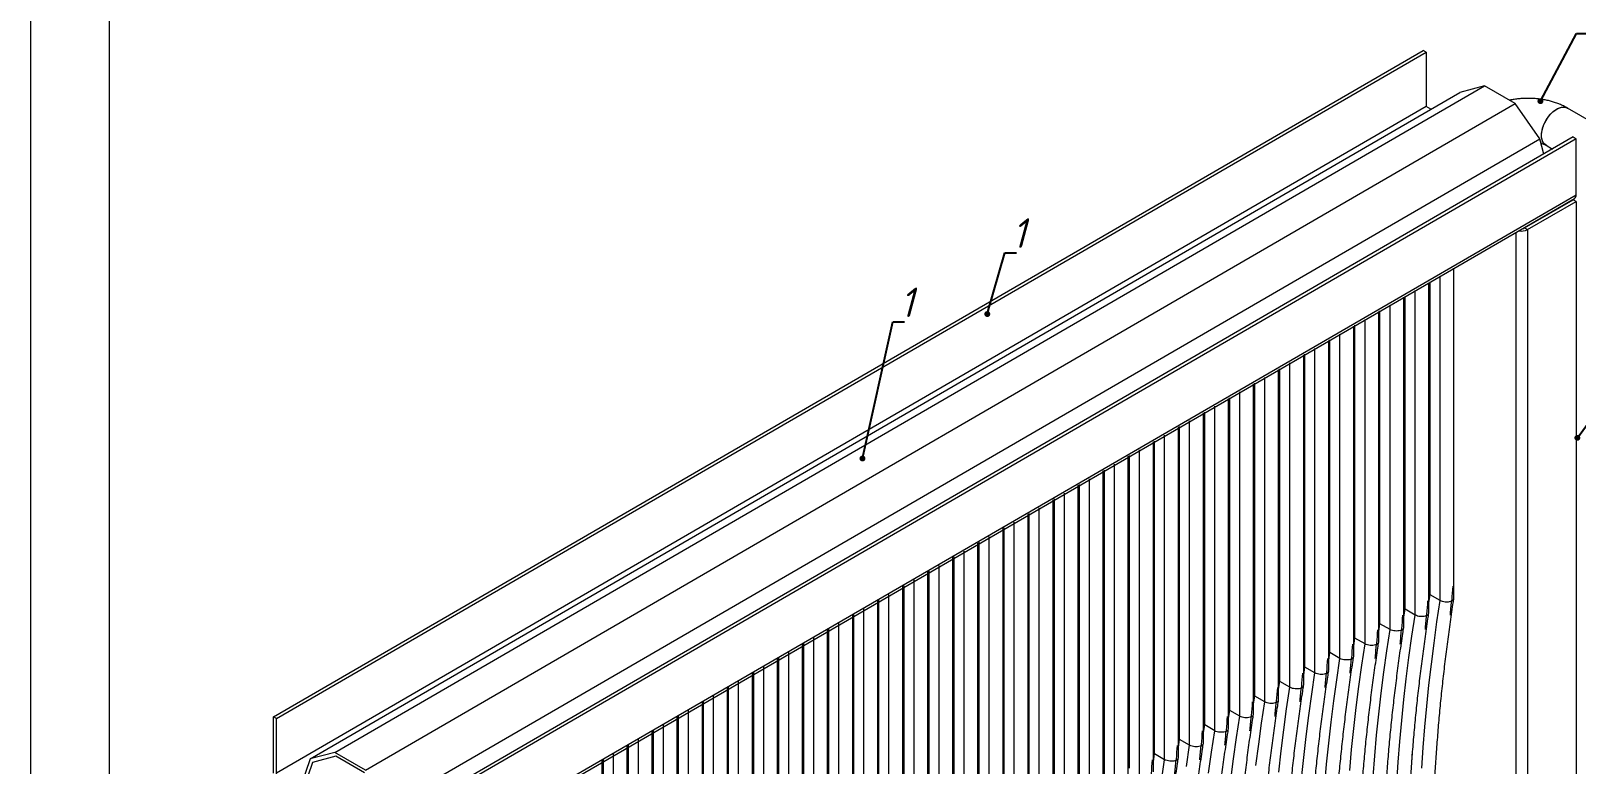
# Model space of a CAD drawing. Header units: millimetres. Extents: x 18217 to 37054, y 415 to 7180.
# Drawn here: x 18217 to 20048, y 3988 to 4857 of the extents above; entities that cross this region are included whole.
import ezdxf

# ---------------------------------------------------------------- set-up
doc = ezdxf.new("R2010")
doc.units = ezdxf.units.MM
doc.styles.add('GENISO', font='geniso.shx', dxfattribs={"oblique": 15})
doc.dimstyles.new('Scale 1B8', dxfattribs={"dimscale": 14, "dimtxt": 2.5, "dimasz": 2.5, "dimexe": 1, "dimexo": 1, "dimgap": 0.8, "dimtad": 1, "dimdec": 0, "dimlfac": 0.125, "dimzin": 0, "dimtxsty": 'GENISO', "dimcen": 2.5, "dimclrd": 1, "dimclre": 1, "dimclrt": 256, "dimadec": 0, "dimazin": 0, "dimtfac": 1, "dimtdec": 0, "dimtmove": 0, "dimatfit": 3, "dimfxl": 1, "dimtzin": 0, "dimlwd": -1, "dimlwe": -1, "dimarcsym": 0})

# ---------------------------------------------------------------- blocks, each defined once
blk = doc.blocks.new('sdasdasdasdas')
at = {"linetype": 'ByBlock', "lineweight": 9}
for p, q in [((19375.1, 3240.5), (20510.9, 3898.7)), ((19377.9, 3238.9), (20513.7, 3897.1)), ((20513.7, 3897.1), (20510.9, 3898.7)), ((20513.7, 3897.1), (20513.7, 3843.2)), ((19435.7, 3205.4), (20571.5, 3863.6)), ((20571.5, 3863.6), (20547.1, 3857.2)), ((20601.8, 3846.1), (20571.5, 3863.6)), ((19411.2, 3199), (20547.1, 3857.2)), ((20513.7, 3843.2), (19377.9, 3185)), ((19465.9, 3187.9), (20601.8, 3846.1)), ((20518.3, 3840.6), (20513.7, 3843.2)), ((20626.2, 3811.5), (20601.8, 3846.1)), ((20707.9, 3810.3), (20653.4, 3841.8)), ((19490.4, 3153.3), (20626.2, 3811.5)), ((20659.1, 3813.2), (19523.3, 3155)), ((20662, 3811.5), (19526.1, 3153.3)), ((20629.9, 3796.3), (20626.2, 3811.5)), ((20632.2, 3805.1), (20638.6, 3801.3)), ((20659.1, 3813.2), (20662, 3811.5)), ((20662, 3756), (20662, 3811.5)), ((19526.1, 3097.8), (20662, 3756)), ((19524.5, 3094.1), (20660.3, 3752.3)), ((20611, 3723.4), (20659.1, 3751.1)), ((20613.9, 3721.7), (20662, 3749.5)), ((20662, 3749.5), (20659.1, 3751.1)), ((20662, 3749.5), (20662, 2524.7)), ((20602.6, 2496.9), (20602.6, 3719)), ((20611, 3723.4), (20613.9, 3721.7)), ((20613.9, 3721.7), (20613.9, 2496.9)), ((20541.3, 3357.6), (20541.3, 3683.6)), ((20516.5, 3343.3), (20516.5, 3669.3)), ((20517.7, 3361.1), (20517.7, 3670)), ((20527.6, 3355.4), (20527.6, 3675.7)), ((20491.8, 3329), (20491.8, 3655.1)), ((20493, 3346.8), (20493, 3655.7)), ((20502.9, 3341.1), (20502.9, 3661.5)), ((20467, 3314.7), (20467, 3640.8)), ((20468.2, 3332.5), (20468.2, 3641.5)), ((20478.1, 3326.8), (20478.1, 3647.2)), ((20428.6, 3298.3), (20428.6, 3618.6)), ((20442.3, 3300.4), (20442.3, 3626.5)), ((20443.5, 3318.3), (20443.5, 3627.2)), ((20453.4, 3312.5), (20453.4, 3632.9)), ((20403.9, 3284), (20403.9, 3604.3)), ((20417.5, 3286.2), (20417.5, 3612.2)), ((20418.7, 3304), (20418.7, 3612.9)), ((20379.1, 3269.7), (20379.1, 3590)), ((20392.8, 3271.9), (20392.8, 3597.9)), ((20394, 3289.7), (20394, 3598.6)), ((20354.4, 3255.4), (20354.4, 3575.7)), ((20368, 3257.6), (20368, 3583.6)), ((20369.2, 3275.4), (20369.2, 3584.3)), ((20329.6, 3241.1), (20329.6, 3561.4)), ((20343.3, 3243.3), (20343.3, 3569.3)), ((20344.5, 3261.1), (20344.5, 3570)), ((20304.9, 3226.8), (20304.9, 3547.2)), ((20318.5, 3229), (20318.5, 3555)), ((20319.7, 3246.8), (20319.7, 3555.7)), ((20269, 3200.4), (20269, 3526.5)), ((20270.2, 3218.2), (20270.2, 3527.2)), ((20280.1, 3212.5), (20280.1, 3532.9)), ((20293.8, 3214.7), (20293.8, 3540.8)), ((20295, 3232.5), (20295, 3541.4)), ((20244.3, 3186.1), (20244.3, 3512.2)), ((20245.5, 3204), (20245.5, 3512.9)), ((20255.4, 3198.2), (20255.4, 3518.6)), ((20219.5, 3171.9), (20219.5, 3497.9)), ((20220.7, 3189.7), (20220.7, 3498.6)), ((20230.6, 3184), (20230.6, 3504.3)), ((20194.8, 3157.6), (20194.8, 3483.6)), ((20196, 3175.4), (20196, 3484.3)), ((20205.9, 3169.7), (20205.9, 3490)), ((20170, 3143.3), (20170, 3469.3)), ((20171.2, 3161.1), (20171.2, 3470)), ((20181.1, 3155.4), (20181.1, 3475.7)), ((20145.3, 3129), (20145.3, 3455)), ((20146.5, 3146.8), (20146.5, 3455.7)), ((20156.4, 3141.1), (20156.4, 3461.4)), ((20120.5, 3114.7), (20120.5, 3440.7)), ((20121.7, 3132.5), (20121.7, 3441.4)), ((20131.6, 3126.8), (20131.6, 3447.1)), ((20095.8, 3100.4), (20095.8, 3426.5)), ((20097, 3118.2), (20097, 3427.1)), ((20106.9, 3112.5), (20106.9, 3432.9)), ((20057.4, 3083.9), (20057.4, 3404.3)), ((20071, 3086.1), (20071, 3412.2)), ((20072.2, 3103.9), (20072.2, 3412.9)), ((20082.1, 3098.2), (20082.1, 3418.6)), ((20032.6, 3069.7), (20032.6, 3390)), ((20046.3, 3071.8), (20046.3, 3397.9)), ((20047.5, 3089.7), (20047.5, 3398.6)), ((20007.9, 3055.4), (20007.9, 3375.7)), ((20021.5, 3057.6), (20021.5, 3383.6)), ((20022.7, 3075.4), (20022.7, 3384.3)), ((19983.1, 3041.1), (19983.1, 3361.4)), ((19996.8, 3043.3), (19996.8, 3369.3)), ((19998, 3061.1), (19998, 3370)), ((20517.7, 3361.1), (20516.5, 3362.1)), ((20516.5, 3353.3), (20517.7, 3361.1)), ((20527.6, 3355.4), (20517.7, 3361.1)), ((19958.4, 3026.8), (19958.4, 3347.1)), ((19972, 3029), (19972, 3355)), ((19973.2, 3046.8), (19973.2, 3355.7)), ((20493, 3346.8), (20491.8, 3347.8)), ((20491.8, 3339), (20493, 3346.8)), ((20502.9, 3341.1), (20493, 3346.8)), ((19933.6, 3012.5), (19933.6, 3332.9)), ((19947.3, 3014.7), (19947.3, 3340.7)), ((19948.5, 3032.5), (19948.5, 3341.4)), ((20468.2, 3332.5), (20467, 3333.5)), ((20467, 3324.7), (20468.2, 3332.5)), ((20478.1, 3326.8), (20468.2, 3332.5)), ((19899, 3003.9), (19899, 3312.8)), ((19908.9, 2998.2), (19908.9, 3318.6)), ((19922.5, 3000.4), (19922.5, 3326.4)), ((19923.7, 3018.2), (19923.7, 3327.1)), ((20443.5, 3318.3), (20442.3, 3319.2)), ((20442.3, 3310.4), (20443.5, 3318.3)), ((20453.4, 3312.5), (20443.5, 3318.3)), ((19873, 2971.8), (19873, 3297.9)), ((19874.2, 2989.7), (19874.2, 3298.6)), ((19884.1, 2983.9), (19884.1, 3304.3)), ((19897.8, 2986.1), (19897.8, 3312.2)), ((20418.7, 3304), (20417.5, 3304.9)), ((20417.5, 3296.1), (20418.7, 3304)), ((20428.6, 3298.3), (20418.7, 3304)), ((19848.3, 2957.6), (19848.3, 3283.6)), ((19849.5, 2975.4), (19849.5, 3284.3)), ((19859.4, 2969.6), (19859.4, 3290)), ((20394, 3289.7), (20392.8, 3290.6)), ((20392.8, 3281.8), (20394, 3289.7)), ((20403.9, 3284), (20394, 3289.7)), ((19823.5, 2943.3), (19823.5, 3269.3)), ((19824.7, 2961.1), (19824.7, 3270)), ((19834.6, 2955.4), (19834.6, 3275.7)), ((20369.2, 3275.4), (20368, 3276.3)), ((20368, 3267.6), (20369.2, 3275.4)), ((20379.1, 3269.7), (20369.2, 3275.4)), ((19798.8, 2929), (19798.8, 3255)), ((19800, 2946.8), (19800, 3255.7)), ((19809.9, 2941.1), (19809.9, 3261.4)), ((20344.5, 3261.1), (20343.3, 3262)), ((20343.3, 3253.3), (20344.5, 3261.1)), ((20354.4, 3255.4), (20344.5, 3261.1)), ((19377.9, 3238.9), (19375.1, 3240.5)), ((19375.1, 3185), (19375.1, 3240.5)), ((19377.9, 3183.4), (19377.9, 3238.9)), ((19774, 2914.7), (19774, 3240.7)), ((19775.2, 2932.5), (19775.2, 3241.4)), ((19785.1, 2926.8), (19785.1, 3247.1)), ((20319.7, 3246.8), (20318.5, 3247.8)), ((20318.5, 3239), (20319.7, 3246.8)), ((20329.6, 3241.1), (20319.7, 3246.8)), ((19749.3, 2900.4), (19749.3, 3226.4)), ((19750.5, 2918.2), (19750.5, 3227.1)), ((19760.4, 2912.5), (19760.4, 3232.8)), ((20295, 3232.5), (20293.8, 3233.5)), ((20293.8, 3224.7), (20295, 3232.5)), ((20304.9, 3226.8), (20295, 3232.5)), ((19724.6, 2886.1), (19724.6, 3212.1)), ((19725.7, 2903.9), (19725.7, 3212.8)), ((19735.6, 2898.2), (19735.6, 3218.6)), ((20270.2, 3218.2), (20269, 3219.2)), ((20269, 3210.4), (20270.2, 3218.2)), ((20280.1, 3212.5), (20270.2, 3218.2)), ((19411.2, 3199), (19402.2, 3172)), ((19413.6, 3195.6), (19404.8, 3169.5)), ((19435.7, 3205.4), (19411.2, 3199)), ((19436.6, 3201.6), (19413.6, 3195.6)), ((19465.9, 3187.9), (19435.7, 3205.4)), ((19465, 3185.2), (19436.6, 3201.6)), ((19699.8, 2871.8), (19699.8, 3197.9)), ((19701, 2889.6), (19701, 3198.6)), ((19710.9, 2883.9), (19710.9, 3204.3)), ((20245.5, 3204), (20244.3, 3204.9)), ((20244.3, 3196.1), (20245.5, 3204)), ((20255.4, 3198.2), (20245.5, 3204))]:
    blk.add_line(p, q, dxfattribs=at)
at = {"linetype": 'ByBlock', "lineweight": 9, "flags": 128}
for points in [[(20632.2, 3805.1), (20631.6, 3805.4), (20630.4, 3806.5), (20629.4, 3807.9), (20628.7, 3809.5), (20628.1, 3811.4), (20627.8, 3813.5), (20627.8, 3815.7), (20628.1, 3818.1), (20628.6, 3820.6), (20629.3, 3823.1), (20630.2, 3825.6), (20631.4, 3828.1), (20632.8, 3830.5), (20634.3, 3832.8), (20636, 3834.9), (20637.8, 3836.9), (20639.7, 3838.6), (20641.7, 3840), (20643.6, 3841.2), (20645.6, 3842), (20647.5, 3842.6), (20649.3, 3842.8), (20651, 3842.6)], [(20627.8, 3814.8), (20627.9, 3817.1), (20628.3, 3819.5), (20628.9, 3822), (20629.8, 3824.6), (20630.9, 3827.1), (20632.2, 3829.5), (20633.7, 3831.9), (20635.3, 3834.1), (20637.1, 3836.1), (20638.9, 3837.9), (20640.8, 3839.4), (20642.8, 3840.7), (20644.8, 3841.7), (20646.7, 3842.4), (20648.5, 3842.7), (20650.3, 3842.7), (20651.9, 3842.4), (20653.4, 3841.8)], [(20651, 3842.6), (20652.6, 3842.2), (20653.4, 3841.8)], [(20632.2, 3805), (20632.2, 3805.1), (20630.9, 3806), (20629.8, 3807.3), (20628.9, 3808.8), (20628.3, 3810.6), (20627.9, 3812.6), (20627.8, 3814.8)], [(20509.5, 3189.8), (20510.9, 3210.1), (20512.6, 3230.5), (20514.4, 3251.1), (20516.6, 3271.7), (20519, 3292.5), (20521.6, 3313.4), (20524.5, 3334.3), (20527.6, 3355.4)], [(20484.8, 3175.5), (20486.2, 3195.8), (20487.8, 3216.2), (20489.7, 3236.8), (20491.8, 3257.5), (20494.2, 3278.2), (20496.8, 3299.1), (20499.7, 3320.1), (20502.9, 3341.1)], [(20438.3, 3187.7), (20440.2, 3208.2), (20442.3, 3228.9), (20444.7, 3249.7), (20447.3, 3270.5), (20450.2, 3291.5), (20453.4, 3312.5)], [(20461.4, 3181.5), (20463.1, 3202), (20464.9, 3222.5), (20467.1, 3243.2), (20469.5, 3263.9), (20472.1, 3284.8), (20475, 3305.8), (20478.1, 3326.8)], [(20413.6, 3173.4), (20415.4, 3193.9), (20417.6, 3214.6), (20420, 3235.4), (20422.6, 3256.2), (20425.5, 3277.2), (20428.6, 3298.3)], [(20390.7, 3179.7), (20392.8, 3200.3), (20395.2, 3221.1), (20397.8, 3241.9), (20400.7, 3262.9), (20403.9, 3284)], [(20368.1, 3186), (20370.5, 3206.8), (20373.1, 3227.7), (20376, 3248.6), (20379.1, 3269.7)], [(20345.7, 3192.5), (20348.4, 3213.4), (20351.2, 3234.3), (20354.4, 3255.4)], [(20321, 3178.2), (20323.6, 3199.1), (20326.5, 3220), (20329.6, 3241.1)], [(20298.9, 3184.8), (20301.7, 3205.8), (20304.9, 3226.8)], [(20277, 3191.5), (20280.1, 3212.5)], [(20517.7, 2855.1), (20514.6, 2872.5), (20511.7, 2890.1), (20509.1, 2908), (20506.7, 2926), (20504.5, 2944.2), (20502.7, 2962.6), (20501, 2981.1), (20499.6, 2999.8), (20498.5, 3018.7), (20497.6, 3037.8), (20497, 3057), (20496.6, 3076.3), (20496.5, 3095.8), (20496.6, 3115.5), (20497, 3135.3), (20497.6, 3155.2), (20498.5, 3175.3), (20499.6, 3195.5), (20500.4, 3206.5)], [(20252.2, 3177.2), (20255.4, 3198.2)]]:
    blk.add_lwpolyline(points, dxfattribs=at)
at = {"linetype": 'ByBlock', "lineweight": 9}
for centre, radius, start, end in [((20657.5, 3755.8), 4.49, 309.047, 2.2668), ((20608.2, 3732.7), 12.4, 256.9892, 297.2985), ((20608.4, 3728.2), 5.52, 275.8102, 298.3409)]:
    blk.add_arc(centre, radius, start, end, dxfattribs=at)
for points, knots in [([(20653.4, 3841.8), (20652.7, 3842.2), (20650.8, 3843.2), (20647.6, 3844.8), (20643.8, 3846.3), (20639.7, 3847.7), (20635.6, 3848.9), (20631.4, 3849.8), (20627.1, 3850.5), (20622.7, 3851), (20618.3, 3851.3), (20613.9, 3851.4), (20609.6, 3851.2), (20605.2, 3850.9), (20600.8, 3850.3), (20597.8, 3849.8), (20596.3, 3849.4), (20596.2, 3849.4)], [0, 0, 0, 0, 0.042954, 0.116567, 0.190241, 0.263931, 0.337453, 0.41072, 0.483724, 0.556505, 0.629132, 0.701692, 0.774286, 0.846993, 0.919911, 0.993142, 1, 1, 1, 1]), ([(20627.3, 3807.1), (20627.6, 3807), (20628.5, 3806.7), (20629.9, 3806.2), (20631.2, 3805.6), (20631.9, 3805.2), (20632.2, 3805.1)], [0, 0, 0, 0, 0.141792, 0.454596, 0.762027, 1, 1, 1, 1]), ([(20540, 3369.5), (20539.7, 3365), (20539.3, 3360.1), (20539, 3355.2), (20538.9, 3354.8), (20538.9, 3354.8)], [0, 0, 0, 0, 0.916003, 0.997628, 1, 1, 1, 1]), ([(20515.2, 3355.2), (20514.9, 3350.7), (20514.6, 3345.8), (20514.2, 3340.9), (20514.2, 3340.5), (20514.2, 3340.5)], [0, 0, 0, 0, 0.916003, 0.997628, 1, 1, 1, 1]), ([(20514.2, 3340.5), (20514.2, 3340.5), (20514.8, 3340.8), (20515.8, 3341.5), (20516.6, 3342.5), (20516.4, 3343.2), (20516.4, 3343.3)], [0, 0, 0, 0, 0.0065013, 0.4380848, 0.8697099, 1, 1, 1, 1]), ([(20541.2, 2854.3), (20540.9, 2856.2), (20539.5, 2863.5), (20537.2, 2876.3), (20534.6, 2892.8), (20532.2, 2909.5), (20530, 2926.3), (20528, 2943.3), (20526.2, 2960.5), (20524.7, 2977.8), (20523.3, 2995.3), (20522.2, 3012.9), (20521.3, 3030.7), (20520.7, 3048.6), (20520.2, 3066.6), (20520, 3084.8), (20520, 3103.1), (20520.3, 3121.6), (20520.7, 3140.1), (20521.4, 3158.8), (20522.3, 3177.6), (20523.4, 3196.5), (20524.8, 3215.6), (20526.3, 3234.7), (20528.1, 3253.9), (20530.1, 3273.3), (20532.3, 3292.7), (20534.8, 3312.2), (20537.4, 3331.8), (20539.6, 3346.9), (20540.9, 3355.3), (20541.2, 3357.3)], [0, 0, 0, 0, 0.01274, 0.048919, 0.085098, 0.121275, 0.157452, 0.193628, 0.229804, 0.265979, 0.302153, 0.338328, 0.374502, 0.410677, 0.446851, 0.483026, 0.519201, 0.555376, 0.591551, 0.627727, 0.663904, 0.700081, 0.736258, 0.772436, 0.808614, 0.844793, 0.880973, 0.917153, 0.953334, 0.989516, 1, 1, 1, 1]), ([(20538.9, 3354.8), (20538.9, 3354.8), (20538.3, 3354.5), (20536.7, 3354), (20534.1, 3353.8), (20531.4, 3354), (20529.1, 3354.6), (20528, 3355.2), (20527.6, 3355.4)], [0, 0, 0, 0, 0.003253, 0.219194, 0.435154, 0.650645, 0.865171, 1, 1, 1, 1]), ([(20537.7, 3341), (20538.1, 3345.5), (20538.5, 3350.1), (20538.9, 3354.7), (20538.9, 3354.8), (20538.9, 3354.8)], [0, 0, 0, 0, 0.988671, 0.997488, 1, 1, 1, 1]), ([(20538.9, 3354.8), (20538.9, 3354.8), (20539.6, 3355.1), (20540.6, 3355.8), (20541.3, 3356.8), (20541.2, 3357.4), (20541.2, 3357.6)], [0, 0, 0, 0, 0.0065013, 0.4380845, 0.8697092, 1, 1, 1, 1]), ([(20491.7, 2825.7), (20491.4, 2827.6), (20490, 2834.9), (20487.7, 2847.7), (20485.1, 2864.2), (20482.7, 2880.9), (20480.5, 2897.7), (20478.5, 2914.7), (20476.7, 2931.9), (20475.2, 2949.2), (20473.8, 2966.7), (20472.7, 2984.3), (20471.8, 3002.1), (20471.2, 3020), (20470.8, 3038), (20470.5, 3056.2), (20470.5, 3074.5), (20470.8, 3093), (20471.2, 3111.5), (20471.9, 3130.2), (20472.8, 3149), (20473.9, 3168), (20475.3, 3187), (20476.8, 3206.1), (20478.6, 3225.4), (20480.6, 3244.7), (20482.8, 3264.1), (20485.3, 3283.6), (20487.9, 3303.3), (20490.1, 3318.3), (20491.4, 3326.8), (20491.7, 3328.7)], [0, 0, 0, 0, 0.01274, 0.048919, 0.085098, 0.121275, 0.157452, 0.193628, 0.229804, 0.265979, 0.302153, 0.338328, 0.374502, 0.410677, 0.446851, 0.483026, 0.519201, 0.555376, 0.591551, 0.627727, 0.663904, 0.700081, 0.736258, 0.772436, 0.808614, 0.844793, 0.880973, 0.917153, 0.953334, 0.989516, 1, 1, 1, 1]), ([(20490.5, 3340.9), (20490.2, 3336.4), (20489.8, 3331.5), (20489.5, 3326.6), (20489.4, 3326.2), (20489.4, 3326.2)], [0, 0, 0, 0, 0.916003, 0.997628, 1, 1, 1, 1]), ([(20489.4, 3326.2), (20489.4, 3326.2), (20490.1, 3326.5), (20491.1, 3327.2), (20491.8, 3328.3), (20491.7, 3328.9), (20491.7, 3329)], [0, 0, 0, 0, 0.006499, 0.438085, 0.86971, 1, 1, 1, 1]), ([(20516.5, 2840), (20516.1, 2841.9), (20514.7, 2849.2), (20512.5, 2862), (20509.8, 2878.5), (20507.4, 2895.2), (20505.2, 2912), (20503.2, 2929), (20501.5, 2946.2), (20499.9, 2963.5), (20498.6, 2981), (20497.5, 2998.6), (20496.6, 3016.4), (20495.9, 3034.3), (20495.5, 3052.3), (20495.3, 3070.5), (20495.3, 3088.8), (20495.5, 3107.3), (20496, 3125.8), (20496.6, 3144.5), (20497.5, 3163.3), (20498.7, 3182.2), (20500, 3201.3), (20501.6, 3220.4), (20503.3, 3239.6), (20505.4, 3259), (20507.6, 3278.4), (20510, 3297.9), (20512.7, 3317.5), (20514.9, 3332.6), (20516.2, 3341.1), (20516.5, 3343)], [0, 0, 0, 0, 0.01274, 0.048919, 0.085098, 0.121275, 0.157452, 0.193628, 0.229804, 0.265979, 0.302153, 0.338328, 0.374502, 0.410677, 0.446851, 0.483026, 0.519201, 0.555376, 0.591551, 0.627727, 0.663904, 0.700081, 0.736258, 0.772436, 0.808614, 0.844793, 0.880973, 0.917153, 0.953334, 0.989516, 1, 1, 1, 1]), ([(20514.2, 3340.5), (20514.2, 3340.5), (20513.5, 3340.2), (20512, 3339.7), (20509.3, 3339.5), (20506.6, 3339.7), (20504.4, 3340.3), (20503.3, 3340.9), (20502.9, 3341.1)], [0, 0, 0, 0, 0.003253, 0.219194, 0.435155, 0.650646, 0.865171, 1, 1, 1, 1]), ([(20513, 3326.7), (20513.4, 3331.2), (20513.8, 3335.8), (20514.2, 3340.4), (20514.2, 3340.5), (20514.2, 3340.5)], [0, 0, 0, 0, 0.988671, 0.997488, 1, 1, 1, 1]), ([(20467, 2811.4), (20466.6, 2813.3), (20465.2, 2820.6), (20463, 2833.4), (20460.3, 2849.9), (20457.9, 2866.6), (20455.7, 2883.5), (20453.7, 2900.5), (20452, 2917.6), (20450.4, 2934.9), (20449.1, 2952.4), (20448, 2970), (20447.1, 2987.8), (20446.4, 3005.7), (20446, 3023.8), (20445.8, 3041.9), (20445.8, 3060.2), (20446, 3078.7), (20446.5, 3097.3), (20447.1, 3115.9), (20448, 3134.8), (20449.2, 3153.7), (20450.5, 3172.7), (20452.1, 3191.8), (20453.8, 3211.1), (20455.9, 3230.4), (20458.1, 3249.8), (20460.5, 3269.4), (20463.2, 3289), (20465.4, 3304), (20466.7, 3312.5), (20467, 3314.4)], [0, 0, 0, 0, 0.01274, 0.048919, 0.085098, 0.121275, 0.157452, 0.193628, 0.229804, 0.265979, 0.302153, 0.338328, 0.374502, 0.410677, 0.446851, 0.483026, 0.519201, 0.555376, 0.591551, 0.627727, 0.663904, 0.700081, 0.736258, 0.772436, 0.808614, 0.844793, 0.880973, 0.917153, 0.953334, 0.989516, 1, 1, 1, 1]), ([(20464.7, 3311.9), (20464.7, 3311.9), (20464, 3311.6), (20462.5, 3311.1), (20459.9, 3310.9), (20457.1, 3311.1), (20454.9, 3311.8), (20453.8, 3312.3), (20453.4, 3312.5)], [0, 0, 0, 0, 0.003253, 0.219194, 0.435154, 0.650646, 0.865171, 1, 1, 1, 1]), ([(20465.7, 3326.6), (20465.4, 3322.1), (20465.1, 3317.2), (20464.7, 3312.3), (20464.7, 3311.9), (20464.7, 3311.9)], [0, 0, 0, 0, 0.916003, 0.997628, 1, 1, 1, 1]), ([(20464.7, 3311.9), (20464.7, 3311.9), (20465.3, 3312.2), (20466.3, 3312.9), (20467.1, 3314), (20466.9, 3314.6), (20466.9, 3314.7)], [0, 0, 0, 0, 0.006501, 0.438084, 0.869709, 1, 1, 1, 1]), ([(20489.4, 3326.2), (20489.4, 3326.2), (20488.8, 3325.9), (20487.2, 3325.4), (20484.6, 3325.2), (20481.9, 3325.4), (20479.6, 3326), (20478.5, 3326.6), (20478.1, 3326.8)], [0, 0, 0, 0, 0.003253, 0.219195, 0.435155, 0.650645, 0.865171, 1, 1, 1, 1]), ([(20488.2, 3312.4), (20488.6, 3316.9), (20489, 3321.5), (20489.4, 3326.1), (20489.4, 3326.2), (20489.4, 3326.2)], [0, 0, 0, 0, 0.988671, 0.997488, 1, 1, 1, 1]), ([(20416.2, 3298.1), (20415.9, 3293.5), (20415.6, 3288.6), (20415.2, 3283.8), (20415.2, 3283.3), (20415.2, 3283.3)], [0, 0, 0, 0, 0.916003, 0.997628, 1, 1, 1, 1]), ([(20442.2, 2797.1), (20441.9, 2799), (20440.5, 2806.3), (20438.3, 2819.2), (20435.6, 2835.7), (20433.2, 2852.3), (20431, 2869.2), (20429, 2886.2), (20427.2, 2903.3), (20425.7, 2920.6), (20424.3, 2938.1), (20423.2, 2955.7), (20422.4, 2973.5), (20421.7, 2991.4), (20421.3, 3009.5), (20421, 3027.6), (20421, 3046), (20421.3, 3064.4), (20421.7, 3083), (20422.4, 3101.7), (20423.3, 3120.5), (20424.4, 3139.4), (20425.8, 3158.4), (20427.3, 3177.5), (20429.1, 3196.8), (20431.1, 3216.1), (20433.3, 3235.6), (20435.8, 3255.1), (20438.4, 3274.7), (20440.6, 3289.7), (20441.9, 3298.2), (20442.2, 3300.1)], [0, 0, 0, 0, 0.01274, 0.048919, 0.085098, 0.121275, 0.157452, 0.193628, 0.229804, 0.265979, 0.302153, 0.338328, 0.374502, 0.410677, 0.446851, 0.483026, 0.519201, 0.555376, 0.591551, 0.627727, 0.663904, 0.700081, 0.736258, 0.772436, 0.808614, 0.844793, 0.880973, 0.917153, 0.953334, 0.989516, 1, 1, 1, 1]), ([(20439.9, 3297.6), (20439.9, 3297.6), (20439.3, 3297.3), (20437.8, 3296.8), (20435.1, 3296.6), (20432.4, 3296.9), (20430.1, 3297.5), (20429, 3298), (20428.6, 3298.3)], [0, 0, 0, 0, 0.003252, 0.219195, 0.435155, 0.650645, 0.865171, 1, 1, 1, 1]), ([(20438.7, 3283.8), (20439.1, 3288.4), (20439.5, 3292.9), (20439.9, 3297.6), (20439.9, 3297.6), (20439.9, 3297.6)], [0, 0, 0, 0, 0.988671, 0.997488, 1, 1, 1, 1]), ([(20441, 3312.3), (20440.7, 3307.8), (20440.3, 3302.9), (20440, 3298), (20439.9, 3297.6), (20439.9, 3297.6)], [0, 0, 0, 0, 0.916003, 0.997628, 1, 1, 1, 1]), ([(20439.9, 3297.6), (20439.9, 3297.6), (20440.6, 3297.9), (20441.6, 3298.7), (20442.3, 3299.7), (20442.2, 3300.3), (20442.2, 3300.4)], [0, 0, 0, 0, 0.006499, 0.438084, 0.869709, 1, 1, 1, 1]), ([(20463.5, 3298.1), (20463.9, 3302.7), (20464.3, 3307.2), (20464.7, 3311.8), (20464.7, 3311.9), (20464.7, 3311.9)], [0, 0, 0, 0, 0.988671, 0.997488, 1, 1, 1, 1]), ([(20391.5, 3283.8), (20391.2, 3279.3), (20390.8, 3274.3), (20390.5, 3269.5), (20390.4, 3269.1), (20390.4, 3269)], [0, 0, 0, 0, 0.916003, 0.997628, 1, 1, 1, 1]), ([(20417.5, 2782.9), (20417.1, 2784.8), (20415.7, 2792.1), (20413.5, 2804.9), (20410.9, 2821.4), (20408.4, 2838), (20406.2, 2854.9), (20404.2, 2871.9), (20402.5, 2889), (20400.9, 2906.4), (20399.6, 2923.8), (20398.5, 2941.5), (20397.6, 2959.2), (20396.9, 2977.1), (20396.5, 2995.2), (20396.3, 3013.4), (20396.3, 3031.7), (20396.5, 3050.1), (20397, 3068.7), (20397.7, 3087.4), (20398.5, 3106.2), (20399.7, 3125.1), (20401, 3144.1), (20402.6, 3163.3), (20404.4, 3182.5), (20406.4, 3201.8), (20408.6, 3221.3), (20411, 3240.8), (20413.7, 3260.4), (20415.9, 3275.4), (20417.2, 3283.9), (20417.5, 3285.8)], [0, 0, 0, 0, 0.01274, 0.048919, 0.085098, 0.121275, 0.157452, 0.193628, 0.229804, 0.265979, 0.302153, 0.338328, 0.374502, 0.410677, 0.446851, 0.483026, 0.519201, 0.555376, 0.591551, 0.627727, 0.663904, 0.700081, 0.736258, 0.772436, 0.808614, 0.844793, 0.880973, 0.917153, 0.953334, 0.989516, 1, 1, 1, 1]), ([(20415.2, 3283.3), (20415.2, 3283.3), (20414.5, 3283), (20413, 3282.6), (20410.4, 3282.3), (20407.6, 3282.6), (20405.4, 3283.2), (20404.3, 3283.7), (20403.9, 3284)], [0, 0, 0, 0, 0.003252, 0.219195, 0.435155, 0.650646, 0.865171, 1, 1, 1, 1]), ([(20414, 3269.6), (20414.4, 3274.1), (20414.8, 3278.6), (20415.2, 3283.3), (20415.2, 3283.3), (20415.2, 3283.3)], [0, 0, 0, 0, 0.988671, 0.997488, 1, 1, 1, 1]), ([(20415.2, 3283.3), (20415.2, 3283.3), (20415.8, 3283.6), (20416.8, 3284.4), (20417.6, 3285.4), (20417.4, 3286), (20417.4, 3286.2)], [0, 0, 0, 0, 0.0064989, 0.4380819, 0.8697085, 1, 1, 1, 1]), ([(20366.8, 3269.5), (20366.4, 3265), (20366.1, 3260.1), (20365.7, 3255.2), (20365.7, 3254.8), (20365.7, 3254.8)], [0, 0, 0, 0, 0.916003, 0.997628, 1, 1, 1, 1]), ([(20392.7, 2768.6), (20392.4, 2770.5), (20391, 2777.8), (20388.8, 2790.6), (20386.1, 2807.1), (20383.7, 2823.8), (20381.5, 2840.6), (20379.5, 2857.6), (20377.7, 2874.8), (20376.2, 2892.1), (20374.8, 2909.5), (20373.7, 2927.2), (20372.9, 2944.9), (20372.2, 2962.8), (20371.8, 2980.9), (20371.5, 2999.1), (20371.5, 3017.4), (20371.8, 3035.8), (20372.2, 3054.4), (20372.9, 3073.1), (20373.8, 3091.9), (20374.9, 3110.8), (20376.3, 3129.8), (20377.8, 3149), (20379.6, 3168.2), (20381.6, 3187.5), (20383.8, 3207), (20386.3, 3226.5), (20388.9, 3246.1), (20391.1, 3261.1), (20392.5, 3269.6), (20392.7, 3271.5)], [0, 0, 0, 0, 0.01274, 0.048919, 0.085098, 0.121275, 0.157452, 0.193628, 0.229804, 0.265979, 0.302153, 0.338328, 0.374502, 0.410677, 0.446851, 0.483026, 0.519201, 0.555376, 0.591551, 0.627727, 0.663904, 0.700081, 0.736258, 0.772436, 0.808614, 0.844793, 0.880973, 0.917153, 0.953334, 0.989516, 1, 1, 1, 1]), ([(20390.4, 3269), (20390.4, 3269), (20389.8, 3268.7), (20388.3, 3268.3), (20385.6, 3268), (20382.9, 3268.3), (20380.6, 3268.9), (20379.5, 3269.5), (20379.1, 3269.7)], [0, 0, 0, 0, 0.003254, 0.219195, 0.435155, 0.650646, 0.865171, 1, 1, 1, 1]), ([(20389.2, 3255.3), (20389.6, 3259.8), (20390, 3264.4), (20390.4, 3269), (20390.4, 3269), (20390.4, 3269)], [0, 0, 0, 0, 0.988671, 0.997488, 1, 1, 1, 1]), ([(20390.4, 3269), (20390.4, 3269), (20391.1, 3269.4), (20392.1, 3270.1), (20392.8, 3271.1), (20392.7, 3271.7), (20392.7, 3271.9)], [0, 0, 0, 0, 0.0064989, 0.4380819, 0.8697085, 1, 1, 1, 1]), ([(20342, 3255.2), (20341.7, 3250.7), (20341.3, 3245.8), (20341, 3240.9), (20340.9, 3240.5), (20340.9, 3240.5)], [0, 0, 0, 0, 0.916003, 0.997628, 1, 1, 1, 1]), ([(20368, 2754.3), (20367.6, 2756.2), (20366.2, 2763.5), (20364, 2776.3), (20361.4, 2792.8), (20358.9, 2809.5), (20356.7, 2826.3), (20354.7, 2843.3), (20353, 2860.5), (20351.4, 2877.8), (20350.1, 2895.3), (20349, 2912.9), (20348.1, 2930.6), (20347.4, 2948.6), (20347, 2966.6), (20346.8, 2984.8), (20346.8, 3003.1), (20347, 3021.5), (20347.5, 3040.1), (20348.2, 3058.8), (20349.1, 3077.6), (20350.2, 3096.5), (20351.5, 3115.6), (20353.1, 3134.7), (20354.9, 3153.9), (20356.9, 3173.3), (20359.1, 3192.7), (20361.5, 3212.2), (20364.2, 3231.8), (20366.4, 3246.8), (20367.7, 3255.3), (20368, 3257.2)], [0, 0, 0, 0, 0.01274, 0.048919, 0.085098, 0.121275, 0.157452, 0.193628, 0.229804, 0.265979, 0.302153, 0.338328, 0.374502, 0.410677, 0.446851, 0.483026, 0.519201, 0.555376, 0.591551, 0.627727, 0.663904, 0.700081, 0.736258, 0.772436, 0.808614, 0.844793, 0.880973, 0.917153, 0.953334, 0.989516, 1, 1, 1, 1]), ([(20365.7, 3254.8), (20365.7, 3254.8), (20365, 3254.5), (20363.5, 3254), (20360.9, 3253.7), (20358.1, 3254), (20355.9, 3254.6), (20354.8, 3255.2), (20354.4, 3255.4)], [0, 0, 0, 0, 0.003254, 0.219195, 0.435155, 0.650646, 0.865171, 1, 1, 1, 1]), ([(20364.5, 3241), (20364.9, 3245.5), (20365.3, 3250.1), (20365.7, 3254.7), (20365.7, 3254.7), (20365.7, 3254.8)], [0, 0, 0, 0, 0.988671, 0.997488, 1, 1, 1, 1]), ([(20365.7, 3254.8), (20365.7, 3254.8), (20366.3, 3255.1), (20367.3, 3255.8), (20368.1, 3256.8), (20367.9, 3257.4), (20367.9, 3257.6)], [0, 0, 0, 0, 0.006499, 0.4380833, 0.8697112, 1, 1, 1, 1]), ([(20317.3, 3240.9), (20316.9, 3236.4), (20316.6, 3231.5), (20316.2, 3226.6), (20316.2, 3226.2), (20316.2, 3226.2)], [0, 0, 0, 0, 0.916003, 0.997628, 1, 1, 1, 1]), ([(20343.2, 2740), (20342.9, 2741.9), (20341.5, 2749.2), (20339.3, 2762), (20336.6, 2778.5), (20334.2, 2795.2), (20332, 2812), (20330, 2829), (20328.2, 2846.2), (20326.7, 2863.5), (20325.3, 2881), (20324.2, 2898.6), (20323.4, 2916.4), (20322.7, 2934.3), (20322.3, 2952.3), (20322, 2970.5), (20322.1, 2988.8), (20322.3, 3007.3), (20322.7, 3025.8), (20323.4, 3044.5), (20324.3, 3063.3), (20325.4, 3082.2), (20326.8, 3101.3), (20328.3, 3120.4), (20330.1, 3139.6), (20332.1, 3159), (20334.3, 3178.4), (20336.8, 3197.9), (20339.4, 3217.5), (20341.6, 3232.6), (20343, 3241), (20343.2, 3243)], [0, 0, 0, 0, 0.01274, 0.048919, 0.085098, 0.121275, 0.157452, 0.193628, 0.229804, 0.265979, 0.302153, 0.338328, 0.374502, 0.410677, 0.446851, 0.483026, 0.519201, 0.555376, 0.591551, 0.627727, 0.663904, 0.700081, 0.736258, 0.772436, 0.808614, 0.844793, 0.880973, 0.917153, 0.953334, 0.989516, 1, 1, 1, 1]), ([(20340.9, 3240.5), (20340.9, 3240.5), (20340.3, 3240.2), (20338.8, 3239.7), (20336.1, 3239.5), (20333.4, 3239.7), (20331.1, 3240.3), (20330, 3240.9), (20329.6, 3241.1)], [0, 0, 0, 0, 0.003254, 0.219195, 0.435154, 0.650646, 0.865172, 1, 1, 1, 1]), ([(20339.7, 3226.7), (20340.1, 3231.2), (20340.6, 3235.8), (20340.9, 3240.4), (20340.9, 3240.5), (20340.9, 3240.5)], [0, 0, 0, 0, 0.988671, 0.997488, 1, 1, 1, 1]), ([(20340.9, 3240.5), (20340.9, 3240.5), (20341.6, 3240.8), (20342.6, 3241.5), (20343.3, 3242.5), (20343.2, 3243.1), (20343.2, 3243.3)], [0, 0, 0, 0, 0.006499, 0.4380833, 0.8697112, 1, 1, 1, 1]), ([(20292.5, 3226.6), (20292.2, 3222.1), (20291.9, 3217.2), (20291.5, 3212.3), (20291.4, 3211.9), (20291.4, 3211.9)], [0, 0, 0, 0, 0.916003, 0.997628, 1, 1, 1, 1]), ([(20318.5, 2725.7), (20318.1, 2727.6), (20316.7, 2734.9), (20314.5, 2747.7), (20311.9, 2764.2), (20309.4, 2780.9), (20307.2, 2797.7), (20305.2, 2814.7), (20303.5, 2831.9), (20301.9, 2849.2), (20300.6, 2866.7), (20299.5, 2884.3), (20298.6, 2902.1), (20297.9, 2920), (20297.5, 2938), (20297.3, 2956.2), (20297.3, 2974.5), (20297.5, 2993), (20298, 3011.5), (20298.7, 3030.2), (20299.6, 3049), (20300.7, 3068), (20302, 3087), (20303.6, 3106.1), (20305.4, 3125.4), (20307.4, 3144.7), (20309.6, 3164.1), (20312, 3183.6), (20314.7, 3203.2), (20316.9, 3218.3), (20318.2, 3226.8), (20318.5, 3228.7)], [0, 0, 0, 0, 0.01274, 0.048919, 0.085098, 0.121275, 0.157452, 0.193628, 0.229804, 0.265979, 0.302153, 0.338328, 0.374502, 0.410677, 0.446851, 0.483026, 0.519201, 0.555376, 0.591551, 0.627727, 0.663904, 0.700081, 0.736258, 0.772436, 0.808614, 0.844793, 0.880973, 0.917153, 0.953334, 0.989516, 1, 1, 1, 1]), ([(20316.2, 3226.2), (20316.2, 3226.2), (20315.5, 3225.9), (20314, 3225.4), (20311.4, 3225.2), (20308.6, 3225.4), (20306.4, 3226), (20305.3, 3226.6), (20304.9, 3226.8)], [0, 0, 0, 0, 0.003252, 0.219193, 0.435153, 0.650645, 0.865171, 1, 1, 1, 1]), ([(20315, 3212.4), (20315.4, 3216.9), (20315.8, 3221.5), (20316.2, 3226.1), (20316.2, 3226.2), (20316.2, 3226.2)], [0, 0, 0, 0, 0.988671, 0.997488, 1, 1, 1, 1]), ([(20316.2, 3226.2), (20316.2, 3226.2), (20316.8, 3226.5), (20317.8, 3227.2), (20318.6, 3228.2), (20318.5, 3228.9), (20318.4, 3229)], [0, 0, 0, 0, 0.0065037, 0.4380864, 0.8697086, 1, 1, 1, 1]), ([(20267.8, 3212.3), (20267.4, 3207.8), (20267.1, 3202.9), (20266.7, 3198), (20266.7, 3197.6), (20266.7, 3197.6)], [0, 0, 0, 0, 0.916003, 0.997628, 1, 1, 1, 1]), ([(20293.7, 2711.4), (20293.4, 2713.3), (20292, 2720.6), (20289.8, 2733.4), (20287.1, 2749.9), (20284.7, 2766.6), (20282.5, 2783.4), (20280.5, 2800.4), (20278.7, 2817.6), (20277.2, 2834.9), (20275.8, 2852.4), (20274.7, 2870), (20273.9, 2887.8), (20273.2, 2905.7), (20272.8, 2923.7), (20272.5, 2941.9), (20272.6, 2960.2), (20272.8, 2978.7), (20273.2, 2997.2), (20273.9, 3015.9), (20274.8, 3034.7), (20275.9, 3053.7), (20277.3, 3072.7), (20278.8, 3091.8), (20280.6, 3111.1), (20282.6, 3130.4), (20284.8, 3149.8), (20287.3, 3169.3), (20290, 3189), (20292.1, 3204), (20293.5, 3212.5), (20293.8, 3214.4)], [0, 0, 0, 0, 0.01274, 0.048919, 0.085098, 0.121275, 0.157452, 0.193628, 0.229804, 0.265979, 0.302153, 0.338328, 0.374502, 0.410677, 0.446851, 0.483026, 0.519201, 0.555376, 0.591551, 0.627727, 0.663904, 0.700081, 0.736258, 0.772436, 0.808614, 0.844793, 0.880973, 0.917153, 0.953334, 0.989516, 1, 1, 1, 1]), ([(20291.4, 3211.9), (20291.4, 3211.9), (20290.8, 3211.6), (20289.3, 3211.1), (20286.6, 3210.9), (20283.9, 3211.1), (20281.6, 3211.7), (20280.5, 3212.3), (20280.1, 3212.5)], [0, 0, 0, 0, 0.003252, 0.219193, 0.435153, 0.650645, 0.865171, 1, 1, 1, 1]), ([(20290.2, 3198.1), (20290.6, 3202.6), (20291.1, 3207.2), (20291.4, 3211.8), (20291.4, 3211.9), (20291.4, 3211.9)], [0, 0, 0, 0, 0.988671, 0.997488, 1, 1, 1, 1]), ([(20291.4, 3211.9), (20291.4, 3211.9), (20292.1, 3212.2), (20293.1, 3212.9), (20293.8, 3214), (20293.7, 3214.6), (20293.7, 3214.7)], [0, 0, 0, 0, 0.0065037, 0.4380864, 0.8697086, 1, 1, 1, 1]), ([(20243, 3198), (20242.7, 3193.5), (20242.4, 3188.6), (20242, 3183.7), (20241.9, 3183.3), (20241.9, 3183.3)], [0, 0, 0, 0, 0.916003, 0.997628, 1, 1, 1, 1]), ([(20269, 2697.1), (20268.6, 2699), (20267.2, 2706.3), (20265, 2719.1), (20262.4, 2735.6), (20259.9, 2752.3), (20257.7, 2769.2), (20255.7, 2786.2), (20254, 2803.3), (20252.4, 2820.6), (20251.1, 2838.1), (20250, 2855.7), (20249.1, 2873.5), (20248.5, 2891.4), (20248, 2909.5), (20247.8, 2927.6), (20247.8, 2946), (20248, 2964.4), (20248.5, 2983), (20249.2, 3001.7), (20250.1, 3020.5), (20251.2, 3039.4), (20252.5, 3058.4), (20254.1, 3077.5), (20255.9, 3096.8), (20257.9, 3116.1), (20260.1, 3135.5), (20262.5, 3155.1), (20265.2, 3174.7), (20267.4, 3189.7), (20268.7, 3198.2), (20269, 3200.1)], [0, 0, 0, 0, 0.01274, 0.048919, 0.085098, 0.121275, 0.157452, 0.193628, 0.229804, 0.265979, 0.302153, 0.338328, 0.374502, 0.410677, 0.446851, 0.483026, 0.519201, 0.555376, 0.591551, 0.627727, 0.663904, 0.700081, 0.736258, 0.772436, 0.808614, 0.844793, 0.880973, 0.917153, 0.953334, 0.989516, 1, 1, 1, 1]), ([(20266.7, 3197.6), (20266.7, 3197.6), (20266, 3197.3), (20264.5, 3196.8), (20261.9, 3196.6), (20259.1, 3196.9), (20256.9, 3197.5), (20255.8, 3198), (20255.4, 3198.2)], [0, 0, 0, 0, 0.003252, 0.219193, 0.435155, 0.650645, 0.865171, 1, 1, 1, 1]), ([(20265.5, 3183.8), (20265.9, 3188.4), (20266.3, 3192.9), (20266.7, 3197.5), (20266.7, 3197.6), (20266.7, 3197.6)], [0, 0, 0, 0, 0.988671, 0.997488, 1, 1, 1, 1]), ([(20266.7, 3197.6), (20266.7, 3197.6), (20267.3, 3197.9), (20268.4, 3198.6), (20269.1, 3199.7), (20269, 3200.3), (20268.9, 3200.4)], [0, 0, 0, 0, 0.0065037, 0.4380864, 0.8697086, 1, 1, 1, 1])]:
    blk.add_open_spline(points, degree=3, knots=knots, dxfattribs=at)

msp = doc.modelspace()

# ---------------------------------------------------------------- linework, layer by layer
at = {"linetype": 'ByBlock', "lineweight": 9}
for points in [[(26674.1, 7180.1), (26674.1, 1266), (18216.5, 1266), (18216.5, 7180.1)], [(26581.1, 7087.1), (26581.1, 1359.1), (18309.6, 1359.1), (18309.6, 7087.1)]]:
    msp.add_lwpolyline(points, close=True, dxfattribs=at)

# ---------------------------------------------------------------- block references
at = {"xscale": 1.2, "yscale": 1.2, "zscale": 1.2}
msp.add_blockref('sdasdasdasdas', (-4746, 155.7), dxfattribs=at)

# ---------------------------------------------------------------- texts
at = {"char_height": 35, "attachment_point": 5, "style": 'GENISO'}
for insert in [(19387.7, 4617.6), (19254.9, 4535.6)]:
    msp.add_mtext('1', dxfattribs=dict(at, insert=insert))

# ---------------------------------------------------------------- leaders
for points in [[(20006, 4774), (20048.8, 4854.3), (20062.7, 4854.3)], [(19350.3, 4521.7), (19371.1, 4594.3), (19385, 4594.3)], [(19202.3, 4350.5), (19238.3, 4512.3), (19252.3, 4512.3)], [(20049.8, 4375), (20093.5, 4435.2), (20107.4, 4435.2)]]:
    msp.add_leader(points, dimstyle='Scale 1B8', override={"dimasz": 0.5, "dimldrblk": 'Dot'})

doc.saveas('drawing.dxf')
